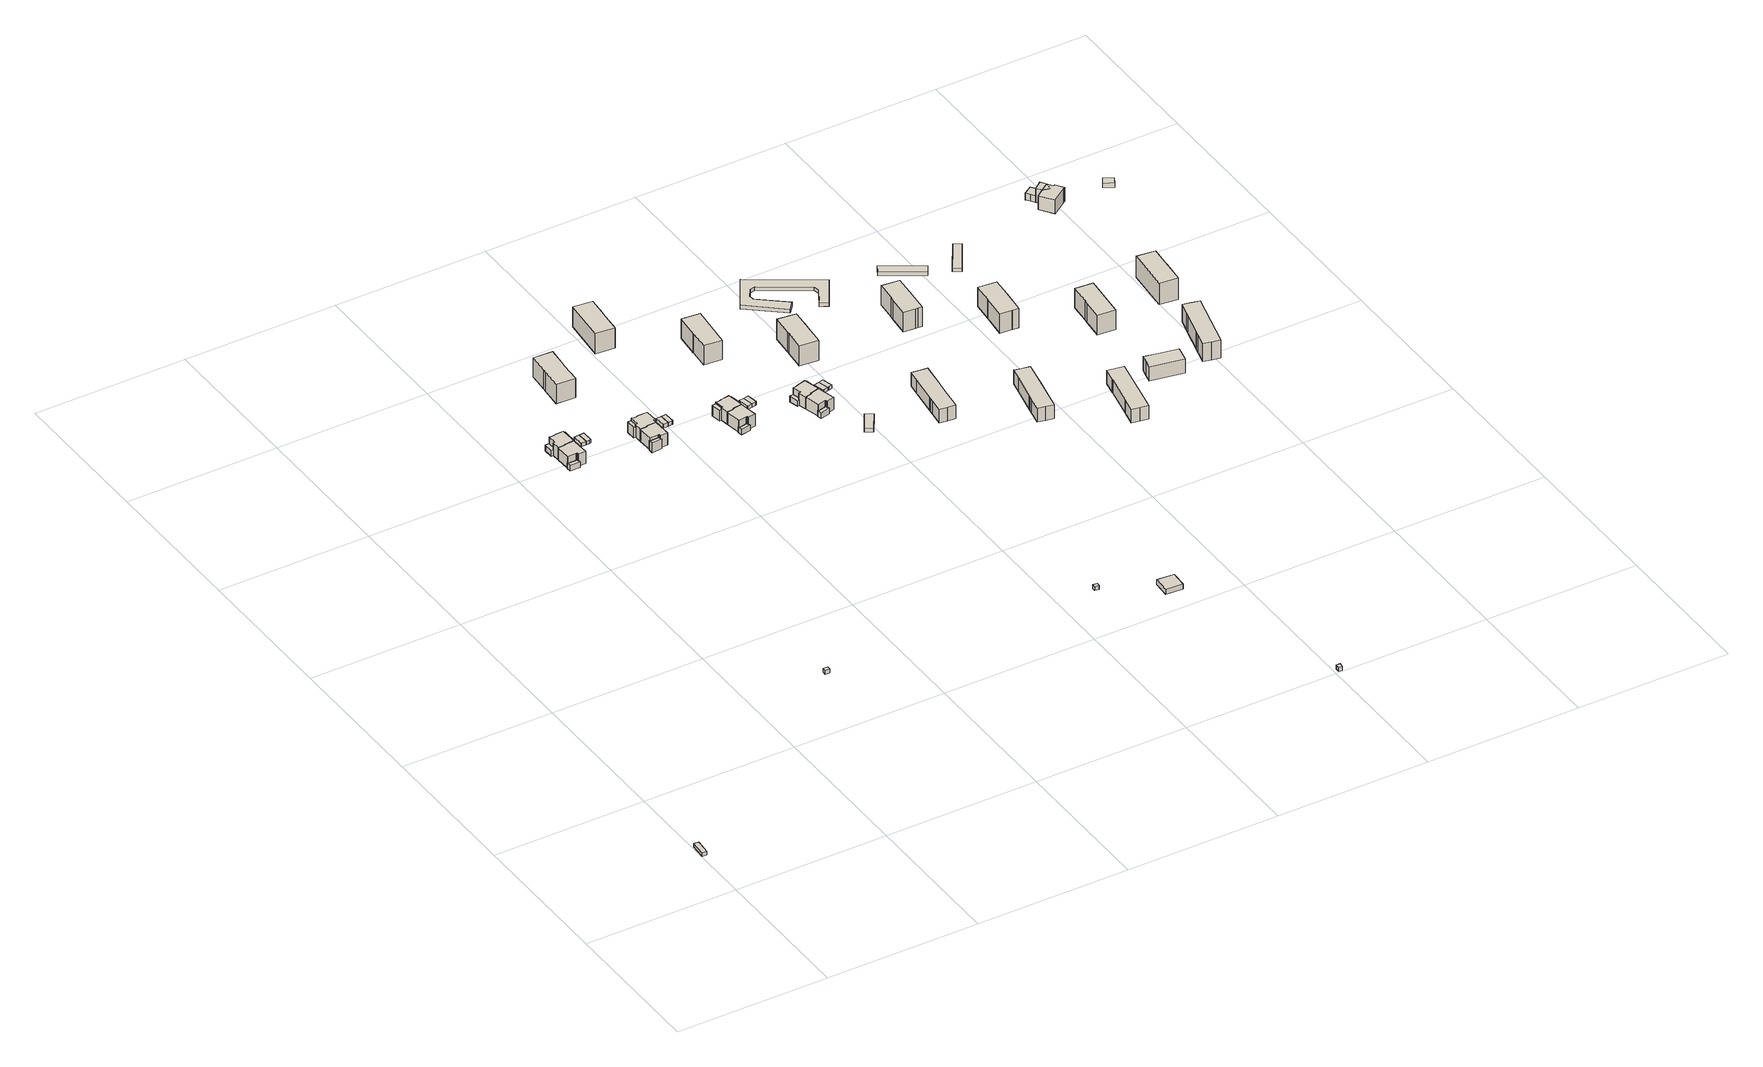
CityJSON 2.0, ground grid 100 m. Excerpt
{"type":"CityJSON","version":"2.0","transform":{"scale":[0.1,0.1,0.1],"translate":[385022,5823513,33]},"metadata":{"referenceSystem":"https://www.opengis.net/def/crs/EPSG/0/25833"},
"CityObjects":{
"building1":{"type":"Building","attributes":{"Gemeindeschluessel":"11000001","BezugspunktDach":"2200","function":"31001_2523","measuredHeight":2.64,"storeysAboveGround":1},"address":[{"country":"Germany","locality":"Berlin","thoroughfareNumber":"207 (11)","thoroughfareName":"Kurt-Schumacher-Damm"}],"geometry":[{"type":"Solid","lod":"1","boundaries":[[[[0,1,2,3]],[[4,5,6,7]],[[4,7,3,2]],[[5,4,2,1]],[[6,5,1,0]],[[7,6,0,3]]]]}]},
"building2":{"type":"Building","attributes":{"Gemeindeschluessel":"11000001","BezugspunktDach":"2200","function":"31001_2523","measuredHeight":2.71,"storeysAboveGround":1},"address":[{"country":"Germany","locality":"Berlin","thoroughfareNumber":"207 (12)","thoroughfareName":"Kurt-Schumacher-Damm"}],"geometry":[{"type":"Solid","lod":"1","boundaries":[[[[8,9,10,11]],[[12,13,14,15]],[[12,15,11,10]],[[13,12,10,9]],[[14,13,9,8]],[[15,14,8,11]]]]}]},
"building3":{"type":"Building","attributes":{"Gemeindeschluessel":"11000001","function":"31001_1010"},"address":[{"country":"Germany","locality":"Berlin","thoroughfareNumber":"2A","thoroughfareName":"Gustave-Courbet-Straße"}],"children":["building3-1","building3-2"]},
"building3-1":{"type":"BuildingPart","attributes":{"BezugspunktDach":"2200","measuredHeight":10.16,"storeysAboveGround":2},"parents":["building3"],"geometry":[{"type":"MultiSurface","lod":"1","boundaries":[[[16,17,18,19,20,21,22,23,24,25,26,27,28,29]],[[30,31,32,33,34,35,36,37,38,39,40,41,42,43]],[[30,43,29,28]],[[31,30,28,27]],[[32,31,27,26]],[[33,32,26,25]],[[34,33,25,24]],[[35,34,24,23]],[[36,35,23,22]],[[37,36,22,21]],[[44,45,37,38,37,21,20]],[[39,38,39,46,44,20,19]],[[47,46,39,40,39,19,18]],[[48,47,40,41,40,18,17]],[[49,48,17,16]],[[41,48,41,42]],[[43,42,16,29]],[[38,37,45,44]],[[44,46,39,38]],[[40,39,46,47]],[[41,40,47,48]],[[42,41,48,49]]]}]},
"building3-2":{"type":"BuildingPart","attributes":{"BezugspunktDach":"2200","measuredHeight":3.82,"storeysAboveGround":2},"parents":["building3"],"geometry":[{"type":"MultiSurface","lod":"1","boundaries":[[[50,51,45,44,46,48,49,52]],[[42,41,39,38,37,53,54,55]],[[42,55,52,49]],[[53,37,45,51]],[[54,53,51,50]],[[55,54,50,52]],[[41,42,49,48]],[[39,40,47,46]],[[41,48,47,40]],[[38,39,46,44]],[[37,38,56,44,45]]]}]},
"building4":{"type":"Building","attributes":{"Gemeindeschluessel":"11000001","function":"31001_1010"},"address":[{"country":"Germany","locality":"Berlin","thoroughfareNumber":"2","thoroughfareName":"Gustave-Courbet-Straße"}],"children":["building4-1","building4-2","building4-3"]},
"building4-1":{"type":"BuildingPart","attributes":{"BezugspunktDach":"2200","measuredHeight":10.46,"storeysAboveGround":2},"parents":["building4"],"geometry":[{"type":"MultiSurface","lod":"1","boundaries":[[[57,58,59,60,61,62,63,64,65,66,67,68,69,70,71,72,73]],[[74,75,76,77,78,79,80,81,82,83,84,33,31,30,43,85,86]],[[87,88,73,72]],[[89,87,72,71]],[[74,90,74,75]],[[76,75,71,70]],[[77,76,70,69]],[[78,77,69,68]],[[79,78,68,67]],[[80,79,67,66]],[[81,80,66,65]],[[82,91,92,65,64]],[[83,82,64,63]],[[84,83,63,62]],[[33,84,62,61]],[[31,33,61,60]],[[30,31,60,59]],[[43,30,59,58]],[[85,43,58,57]],[[86,88,93,85,86,85,57,73]],[[74,86,88,87]],[[75,74,90,87,89]],[[81,92,91,82]],[[85,93,88,86]]]}]},
"building4-2":{"type":"BuildingPart","attributes":{"BezugspunktDach":"2200","measuredHeight":7.67,"storeysAboveGround":2},"parents":["building4"],"geometry":[{"type":"Solid","lod":"1","boundaries":[[[[91,94,95,96,97,92]],[[98,99,100,101,82,81]],[[98,81,92,97]],[[99,98,97,96]],[[100,99,96,95]],[[101,100,95,94]],[[82,101,94,91]],[[82,91,92,81]]]]}]},
"building4-3":{"type":"BuildingPart","attributes":{"BezugspunktDach":"2200","measuredHeight":4.12,"storeysAboveGround":2},"parents":["building4"],"geometry":[{"type":"MultiSurface","lod":"1","boundaries":[[[102,93,88,87,89,103]],[[75,74,86,85,104,105]],[[75,105,103,89]],[[104,85,93,102]],[[105,104,102,103]],[[74,75,89,87]],[[74,87,88,86]],[[85,86,106,88,93]]]}]},
"building5":{"type":"Building","attributes":{"Gemeindeschluessel":"11000001","BezugspunktDach":"2200","function":"31001_2463","measuredHeight":2.6,"storeysAboveGround":1},"address":[{"country":"Germany","locality":"Berlin","thoroughfareNumber":"2 (1)","thoroughfareName":"Gustave-Courbet-Straße"}],"geometry":[{"type":"Solid","lod":"1","boundaries":[[[[107,108,109,110,111]],[[112,113,114,115,116]],[[112,116,111,110]],[[113,112,110,109]],[[114,113,109,108]],[[115,114,108,107]],[[116,115,107,111]]]]}]},
"building6":{"type":"Building","attributes":{"Gemeindeschluessel":"11000001","BezugspunktDach":"2200","function":"31001_2463","measuredHeight":2.54,"storeysAboveGround":1},"address":[{"country":"Germany","locality":"Berlin","thoroughfareNumber":"2A (1)","thoroughfareName":"Gustave-Courbet-Straße"}],"geometry":[{"type":"Solid","lod":"1","boundaries":[[[[109,117,118,119,110]],[[120,121,122,123,124]],[[120,124,110,119]],[[121,120,119,118]],[[122,121,118,117]],[[123,122,117,109]],[[124,123,109,110]]]]}]},
"building7":{"type":"Building","attributes":{"Gemeindeschluessel":"11000001","function":"31001_1010"},"address":[{"country":"Germany","locality":"Berlin","thoroughfareNumber":"4A","thoroughfareName":"Gustave-Courbet-Straße"}],"children":["building7-1","building7-2"]},
"building7-1":{"type":"BuildingPart","attributes":{"BezugspunktDach":"2200","measuredHeight":10.07,"storeysAboveGround":2},"parents":["building7"],"geometry":[{"type":"MultiSurface","lod":"1","boundaries":[[[125,126,127,128,129,130,131,132,133,134,135,136,137,138]],[[139,140,141,142,143,144,145,146,147,148,149,150,151,152]],[[139,152,138,137]],[[140,139,137,136]],[[141,140,136,135]],[[142,141,135,134]],[[143,142,134,133]],[[144,143,133,132]],[[145,144,132,131]],[[146,145,131,130]],[[153,154,130,129]],[[155,153,129,128]],[[156,155,148,149,148,128,127]],[[157,156,149,150,149,127,126]],[[151,150,151,158,157,159,126,125]],[[152,151,125,138]],[[147,146,154,153]],[[148,147,153,155]],[[149,148,155,156]],[[150,149,156,157]],[[159,157,158,151,150]]]}]},
"building7-2":{"type":"BuildingPart","attributes":{"BezugspunktDach":"2200","measuredHeight":6.65,"storeysAboveGround":2},"parents":["building7"],"geometry":[{"type":"MultiSurface","lod":"1","boundaries":[[[160,161,154,153,155,157,158,162]],[[151,150,148,147,146,163,164,165]],[[151,165,162,158]],[[163,146,154,161]],[[164,163,161,160]],[[165,164,160,162]],[[150,151,158,157]],[[148,149,156,155]],[[150,157,156,149]],[[166,147,148,155,153]],[[146,147,153,154]]]}]},
"building8":{"type":"Building","attributes":{"Gemeindeschluessel":"11000001","BezugspunktDach":"2200","function":"31001_1010","measuredHeight":16.62,"storeysAboveGround":3},"address":[{"country":"Germany","locality":"Berlin","thoroughfareNumber":"1","thoroughfareName":"Gustave-Courbet-Straße"}],"geometry":[{"type":"Solid","lod":"1","boundaries":[[[[167,168,169,170,171,172,173,174]],[[175,176,177,178,179,180,181,182]],[[175,182,174,173]],[[176,175,173,172]],[[177,176,172,171]],[[178,177,171,170]],[[179,178,170,169]],[[180,179,169,168]],[[181,180,168,167]],[[182,181,167,174]]]]}]},
"building9":{"type":"Building","attributes":{"Gemeindeschluessel":"11000001","function":"31001_1010"},"address":[{"country":"Germany","locality":"Berlin","thoroughfareNumber":"4","thoroughfareName":"Gustave-Courbet-Straße"}],"children":["building9-1","building9-2"]},
"building9-1":{"type":"BuildingPart","attributes":{"BezugspunktDach":"2200","measuredHeight":10.41,"storeysAboveGround":2},"parents":["building9"],"geometry":[{"type":"MultiSurface","lod":"1","boundaries":[[[183,184,185,186,187,188,189,190,191,192,193,194,195,196,197,198,199,200,201,202]],[[203,204,205,206,207,208,209,210,211,212,213,214,215,216,217,218,219,220,221,222]],[[223,224,202,201]],[[222,224,222,203]],[[225,223,203,204,203,201,200]],[[205,204,200,199]],[[206,205,199,198]],[[207,206,198,197]],[[208,207,197,196]],[[209,208,196,195]],[[210,209,195,194]],[[211,210,194,193]],[[212,211,193,192]],[[213,212,192,191]],[[214,213,191,190]],[[215,214,190,189]],[[216,215,189,188]],[[217,216,188,187]],[[218,217,187,186]],[[219,218,186,185]],[[220,219,185,184]],[[221,220,184,183]],[[222,221,222,224,226,183,202]],[[203,222,224,223]],[[204,203,223,225]],[[226,224,222,221]]]}]},
"building9-2":{"type":"BuildingPart","attributes":{"BezugspunktDach":"2200","measuredHeight":7.11,"storeysAboveGround":2},"parents":["building9"],"geometry":[{"type":"MultiSurface","lod":"1","boundaries":[[[227,226,224,223,225,228]],[[204,203,222,221,229,230]],[[204,230,228,225]],[[229,221,226,227]],[[230,229,227,228]],[[203,204,225,223]],[[231,222,203,232,223,224]],[[222,224,226,221]]]}]},
"building10":{"type":"Building","attributes":{"Gemeindeschluessel":"11000001","BezugspunktDach":"2200","function":"31001_2463","measuredHeight":2.6,"storeysAboveGround":1},"address":[{"country":"Germany","locality":"Berlin","thoroughfareNumber":"4 (1)","thoroughfareName":"Gustave-Courbet-Straße"}],"geometry":[{"type":"Solid","lod":"1","boundaries":[[[[233,234,235,236,237]],[[238,239,240,241,242]],[[238,242,237,236]],[[239,238,236,235]],[[240,239,235,234]],[[241,240,234,233]],[[242,241,233,237]]]]}]},
"building11":{"type":"Building","attributes":{"Gemeindeschluessel":"11000001","BezugspunktDach":"2200","function":"31001_2463","measuredHeight":2.61,"storeysAboveGround":1},"address":[{"country":"Germany","locality":"Berlin","thoroughfareNumber":"4A (1)","thoroughfareName":"Gustave-Courbet-Straße"}],"geometry":[{"type":"Solid","lod":"1","boundaries":[[[[235,243,244,245,236]],[[246,247,248,239,238]],[[246,238,236,245]],[[247,246,245,244]],[[248,247,244,243]],[[239,248,243,235]],[[238,239,235,236]]]]}]},
"building12":{"type":"Building","attributes":{"Gemeindeschluessel":"11000001","function":"31001_1010"},"address":[{"country":"Germany","locality":"Berlin","thoroughfareNumber":"6A","thoroughfareName":"Gustave-Courbet-Straße"}],"children":["building12-1","building12-2"]},
"building12-1":{"type":"BuildingPart","attributes":{"BezugspunktDach":"2200","measuredHeight":10.15,"storeysAboveGround":2},"parents":["building12"],"geometry":[{"type":"MultiSurface","lod":"1","boundaries":[[[249,250,251,252,253,254,255,256,257,258,259,260,261,262]],[[263,264,265,266,267,268,269,270,271,272,273,274,275,276]],[[263,276,262,261]],[[264,263,261,260]],[[265,264,260,259]],[[266,265,259,258]],[[267,266,258,257]],[[268,267,257,256]],[[269,268,256,255]],[[270,269,255,254]],[[271,270,271,277,278,254,253]],[[272,271,253,252]],[[279,280,252,251]],[[281,279,273,274,282,274,273,251,250]],[[283,281,250,249]],[[276,275,249,262]],[[278,277,271,270]],[[273,272,280,279]],[[282,274,273,279,281]],[[275,274,281,283]]]}]},
"building12-2":{"type":"BuildingPart","attributes":{"BezugspunktDach":"2200","measuredHeight":3.61,"storeysAboveGround":2},"parents":["building12"],"geometry":[{"type":"MultiSurface","lod":"1","boundaries":[[[284,285,278,277,280,281,283,286]],[[275,274,272,271,270,287,288,289]],[[275,289,286,283]],[[287,270,278,285]],[[288,287,285,284]],[[289,288,284,286]],[[274,275,290,283,281]],[[272,273,279,280]],[[274,281,279,273]],[[271,272,291,280,277]],[[270,271,292,277,278,293]]]}]},
"building13":{"type":"Building","attributes":{"Gemeindeschluessel":"11000001","function":"31001_1010"},"address":[{"country":"Germany","locality":"Berlin","thoroughfareNumber":"6","thoroughfareName":"Gustave-Courbet-Straße"}],"children":["building13-1","building13-2","building13-3"]},
"building13-1":{"type":"BuildingPart","attributes":{"BezugspunktDach":"2200","measuredHeight":10.34,"storeysAboveGround":2},"parents":["building13"],"geometry":[{"type":"MultiSurface","lod":"1","boundaries":[[[294,295,296,297,298,299,300,301,302,303,304,305,306,307,308,309,310]],[[311,312,313,314,315,316,317,318,319,320,321,322,323,324,325,326,327]],[[311,327,311,328,329,310,309]],[[312,311,309,308],[311,312,330,328]],[[313,312,308,307]],[[314,313,307,306]],[[315,314,306,305]],[[316,315,305,304]],[[317,316,304,303]],[[318,317,303,302]],[[319,331,332,318,302,301]],[[320,319,301,300]],[[321,320,300,299]],[[322,321,299,298]],[[323,322,298,297]],[[324,323,297,296]],[[325,324,296,295]],[[326,325,295,294]],[[327,326,333,326,327,329,334,294,310]],[[329,328,311,327]],[[330,312,311,328]],[[318,332,331,319]],[[334,329,327,326,333]]]}]},
"building13-2":{"type":"BuildingPart","attributes":{"BezugspunktDach":"2200","measuredHeight":7.58,"storeysAboveGround":2},"parents":["building13"],"geometry":[{"type":"Solid","lod":"1","boundaries":[[[[331,335,336,337,338,332]],[[339,340,341,342,319,318]],[[339,318,332,338]],[[340,339,338,337]],[[341,340,337,336]],[[342,341,336,335]],[[319,342,335,331]],[[318,319,331,332]]]]}]},
"building13-3":{"type":"BuildingPart","attributes":{"BezugspunktDach":"2200","measuredHeight":7.45,"storeysAboveGround":2},"parents":["building13"],"geometry":[{"type":"MultiSurface","lod":"1","boundaries":[[[343,334,329,328,330,344]],[[312,311,327,326,345,346]],[[312,346,344,330]],[[345,326,334,343]],[[346,345,343,344]],[[312,330,328,311]],[[311,347,328,329,327]],[[326,327,329,334]]]}]},
"building14":{"type":"Building","attributes":{"Gemeindeschluessel":"11000001","BezugspunktDach":"2200","function":"31001_1010","measuredHeight":17.18,"storeysAboveGround":3},"address":[{"country":"Germany","locality":"Berlin","thoroughfareNumber":"3","thoroughfareName":"Gustave-Courbet-Straße"}],"geometry":[{"type":"Solid","lod":"1","boundaries":[[[[348,349,350,351,352,353]],[[354,355,356,357,358,359]],[[354,359,353,352]],[[355,354,352,351]],[[356,355,351,350]],[[357,356,350,349]],[[358,357,349,348]],[[359,358,348,353]]]]}]},
"building15":{"type":"Building","attributes":{"Gemeindeschluessel":"11000001","BezugspunktDach":"2200","function":"31001_2463","measuredHeight":2.67,"storeysAboveGround":1},"address":[{"country":"Germany","locality":"Berlin","thoroughfareNumber":"6 (1)","thoroughfareName":"Gustave-Courbet-Straße"}],"geometry":[{"type":"Solid","lod":"1","boundaries":[[[[360,361,362,363,364]],[[365,366,367,368,369]],[[365,369,364,363]],[[366,365,363,362]],[[367,366,362,361]],[[368,367,361,360]],[[369,368,360,364]]]]}]},
"building16":{"type":"Building","attributes":{"Gemeindeschluessel":"11000001","BezugspunktDach":"2200","function":"31001_2523","measuredHeight":2.72,"storeysAboveGround":1},"address":[{"country":"Germany","locality":"Berlin","thoroughfareNumber":"207 (7)","thoroughfareName":"Kurt-Schumacher-Damm"}],"geometry":[{"type":"Solid","lod":"1","boundaries":[[[[370,371,372,373]],[[374,375,376,377]],[[374,377,373,372]],[[375,374,372,371]],[[376,375,371,370]],[[377,376,370,373]]]]}]},
"building17":{"type":"Building","attributes":{"Gemeindeschluessel":"11000001","BezugspunktDach":"2200","function":"31001_2463","measuredHeight":2.57,"storeysAboveGround":1},"address":[{"country":"Germany","locality":"Berlin","thoroughfareNumber":"6A (1)","thoroughfareName":"Gustave-Courbet-Straße"}],"geometry":[{"type":"Solid","lod":"1","boundaries":[[[[362,378,379,380,363]],[[381,382,383,384,385]],[[381,385,363,380]],[[382,381,380,379]],[[383,382,379,378]],[[384,383,378,362]],[[385,384,362,363]]]]}]},
"building18":{"type":"Building","attributes":{"Gemeindeschluessel":"11000001","BezugspunktDach":"2200","function":"31001_1010","measuredHeight":16.44,"storeysAboveGround":3},"address":[{"country":"Germany","locality":"Berlin","thoroughfareNumber":"5","thoroughfareName":"Gustave-Courbet-Straße"}],"geometry":[{"type":"Solid","lod":"1","boundaries":[[[[386,387,388,389,390,391]],[[392,393,394,395,396,397]],[[392,397,391,390]],[[393,392,390,389]],[[394,393,389,388]],[[395,394,388,387]],[[396,395,387,386]],[[397,396,386,391]]]]}]},
"building19":{"type":"Building","attributes":{"Gemeindeschluessel":"11000001","function":"31001_1010"},"address":[{"country":"Germany","locality":"Berlin","thoroughfareNumber":"8A","thoroughfareName":"Gustave-Courbet-Straße"}],"children":["building19-1","building19-2"]},
"building19-1":{"type":"BuildingPart","attributes":{"BezugspunktDach":"2200","measuredHeight":10.05,"storeysAboveGround":2},"parents":["building19"],"geometry":[{"type":"MultiSurface","lod":"1","boundaries":[[[398,399,400,401,402,403,404,405,406,407,408,409,410,411]],[[412,413,414,415,416,417,418,419,420,421,422,423,424,425]],[[412,425,411,410]],[[413,412,410,409]],[[414,413,409,408]],[[415,414,408,407]],[[416,415,407,406]],[[417,416,406,405]],[[418,417,405,404]],[[419,418,404,403]],[[426,427,403,402]],[[419,428,419,420]],[[429,426,420,421,420,402,401]],[[430,429,421,422,421,401,400]],[[431,432,430,422,423,422,400,399]],[[424,433,432,399,398]],[[425,424,398,411]],[[420,419,428,427,426]],[[421,420,426,429]],[[422,421,429,430]],[[423,422,430,432,431]],[[432,433,424,423]]]}]},
"building19-2":{"type":"BuildingPart","attributes":{"BezugspunktDach":"2200","measuredHeight":4.14,"storeysAboveGround":2},"parents":["building19"],"geometry":[{"type":"MultiSurface","lod":"1","boundaries":[[[434,435,427,426,429,432,433,436]],[[424,423,421,420,419,437,438,439]],[[424,439,436,433]],[[437,419,427,435]],[[438,437,435,434]],[[439,438,434,436]],[[423,424,433,432]],[[421,422,430,429]],[[423,432,430,422]],[[420,421,429,426]],[[420,426,427,419]]]}]},
"building20":{"type":"Building","attributes":{"Gemeindeschluessel":"11000001","function":"31001_1010"},"address":[{"country":"Germany","locality":"Berlin","thoroughfareNumber":"8","thoroughfareName":"Gustave-Courbet-Straße"}],"children":["building20-1","building20-2","building20-3"]},
"building20-1":{"type":"BuildingPart","attributes":{"BezugspunktDach":"2200","measuredHeight":10.39,"storeysAboveGround":2},"parents":["building20"],"geometry":[{"type":"MultiSurface","lod":"1","boundaries":[[[440,441,442,443,444,445,446,447,448,449,450,451,452,453,454,455,456]],[[457,458,459,460,461,462,463,464,415,465,413,412,425,466,467,468,469]],[[457,469,456,455]],[[458,457,455,454]],[[459,458,454,453]],[[460,459,453,452]],[[461,460,452,451]],[[462,461,451,450]],[[470,471,450,449]],[[464,463,449,448]],[[415,464,448,447]],[[465,415,447,446]],[[413,465,446,445]],[[412,413,445,444]],[[425,412,444,443]],[[466,425,443,442]],[[472,473,466,467,474,467,466,442,441]],[[468,467,441,440],[467,468,475,472]],[[476,475,477,440,456]],[[463,462,471,470]],[[474,467,466,473,472]],[[475,468,467,472]],[[469,468,477,475,476]]]}]},
"building20-2":{"type":"BuildingPart","attributes":{"BezugspunktDach":"2200","measuredHeight":7.51,"storeysAboveGround":2},"parents":["building20"],"geometry":[{"type":"Solid","lod":"1","boundaries":[[[[470,478,479,480,481,471]],[[482,483,484,485,463,462]],[[482,462,471,481]],[[483,482,481,480]],[[484,483,480,479]],[[485,484,479,478]],[[463,485,478,470]],[[462,463,470,471]]]]}]},
"building20-3":{"type":"BuildingPart","attributes":{"BezugspunktDach":"2200","measuredHeight":3.86,"storeysAboveGround":2},"parents":["building20"],"geometry":[{"type":"MultiSurface","lod":"1","boundaries":[[[486,473,472,475,476,487]],[[469,468,467,466,488,489]],[[469,489,487,476]],[[488,466,473,486]],[[489,488,486,487]],[[469,490,476,475,468]],[[467,468,475,472]],[[466,467,472,473]]]}]},
"building21":{"type":"Building","attributes":{"Gemeindeschluessel":"11000001","BezugspunktDach":"2200","function":"31001_2000","measuredHeight":3.38,"storeysAboveGround":1},"address":[{"country":"Germany","locality":"Berlin","thoroughfareNumber":"207 (6)","thoroughfareName":"Kurt-Schumacher-Damm"}],"geometry":[{"type":"Solid","lod":"1","boundaries":[[[[491,492,493,494]],[[495,496,497,498]],[[495,498,494,493]],[[496,495,493,492]],[[497,496,492,491]],[[498,497,491,494]]]]}]},
"building22":{"type":"Building","attributes":{"Gemeindeschluessel":"11000001","BezugspunktDach":"2200","function":"31001_2463","measuredHeight":2.36,"storeysAboveGround":1},"address":[{"country":"Germany","locality":"Berlin","thoroughfareNumber":"10 (1)","thoroughfareName":"Gustave-Courbet-Straße"}],"geometry":[{"type":"Solid","lod":"1","boundaries":[[[[499,500,501,502]],[[503,504,505,506]],[[503,506,502,501]],[[504,503,501,500]],[[505,504,500,499]],[[506,505,499,502]]]]}]},
"building23":{"type":"Building","attributes":{"Gemeindeschluessel":"11000001","BezugspunktDach":"2200","function":"31001_2523","measuredHeight":2.75,"storeysAboveGround":1},"address":[{"country":"Germany","locality":"Berlin","thoroughfareNumber":"207 (8)","thoroughfareName":"Kurt-Schumacher-Damm"}],"geometry":[{"type":"Solid","lod":"1","boundaries":[[[[507,508,509,510]],[[511,512,513,514]],[[511,514,510,509]],[[512,511,509,508]],[[513,512,508,507]],[[514,513,507,510]]]]}]},
"building24":{"type":"Building","attributes":{"Gemeindeschluessel":"11000001","BezugspunktDach":"2200","function":"31001_2463","measuredHeight":2.53,"storeysAboveGround":1},"address":[{"country":"Germany","locality":"Berlin","thoroughfareNumber":"8 (1)","thoroughfareName":"Gustave-Courbet-Straße"}],"geometry":[{"type":"Solid","lod":"1","boundaries":[[[[515,516,517,518,519]],[[520,521,522,523,524]],[[520,524,519,518]],[[521,520,518,517]],[[522,521,517,516]],[[523,522,516,515]],[[524,523,515,519]]]]}]},
"building25":{"type":"Building","attributes":{"Gemeindeschluessel":"11000001","BezugspunktDach":"2200","function":"31001_2463","measuredHeight":2.52,"storeysAboveGround":1},"address":[{"country":"Germany","locality":"Berlin","thoroughfareNumber":"8A (1)","thoroughfareName":"Gustave-Courbet-Straße"}],"geometry":[{"type":"Solid","lod":"1","boundaries":[[[[517,525,526,527,518]],[[528,529,530,521,520]],[[528,520,518,527]],[[529,528,527,526]],[[530,529,526,525]],[[521,530,525,517]],[[520,521,517,518]]]]}]},
"building26":{"type":"Building","attributes":{"Gemeindeschluessel":"11000001","BezugspunktDach":"2200","function":"31001_1010","measuredHeight":17.23,"storeysAboveGround":3},"address":[{"country":"Germany","locality":"Berlin","thoroughfareNumber":"7","thoroughfareName":"Gustave-Courbet-Straße"}],"geometry":[{"type":"Solid","lod":"1","boundaries":[[[[531,532,533,534,535,536,537,538]],[[539,540,541,542,543,544,545,546]],[[539,546,538,537]],[[540,539,537,536]],[[541,540,536,535]],[[542,541,535,534]],[[543,542,534,533]],[[544,543,533,532]],[[545,544,532,531]],[[546,545,531,538]]]]}]},
"building27":{"type":"Building","attributes":{"Gemeindeschluessel":"11000001","BezugspunktDach":"2200","function":"31001_1010","measuredHeight":11.78,"storeysAboveGround":2},"address":[{"country":"Germany","locality":"Berlin","thoroughfareNumber":"10, 10A","thoroughfareName":"Gustave-Courbet-Straße"}],"geometry":[{"type":"Solid","lod":"1","boundaries":[[[[547,548,549,550,551,552,553,554,555,556,557,558]],[[559,560,561,562,563,564,565,566,567,568,569,570]],[[559,570,558,557]],[[560,559,557,556]],[[561,560,556,555]],[[562,561,555,554]],[[563,562,554,553]],[[564,563,553,552]],[[565,564,552,551]],[[566,565,551,550]],[[567,566,550,549]],[[568,567,549,548]],[[569,568,548,547]],[[570,569,547,558]]]]}]},
"building28":{"type":"Building","attributes":{"Gemeindeschluessel":"11000001","BezugspunktDach":"2200","function":"31001_2463","measuredHeight":2.61,"storeysAboveGround":1},"address":[{"country":"Germany","locality":"Berlin","thoroughfareNumber":"3","thoroughfareName":"Tourcoing Straße"}],"geometry":[{"type":"Solid","lod":"1","boundaries":[[[[571,572,573,574,575,576,577,578,579,580,581,582,583]],[[584,585,586,587,588,589,590,591,592,593,594,595,596]],[[584,596,583,582]],[[585,584,582,581]],[[586,585,581,580]],[[587,586,580,579]],[[588,587,579,578]],[[589,588,578,577]],[[590,589,577,576]],[[591,590,576,575]],[[592,591,575,574]],[[593,592,574,573]],[[594,593,573,572]],[[595,594,572,571]],[[596,595,571,583]]]]}]},
"building29":{"type":"Building","attributes":{"Gemeindeschluessel":"11000001","BezugspunktDach":"2200","function":"31001_1010","measuredHeight":11.57,"storeysAboveGround":2},"address":[{"country":"Germany","locality":"Berlin","thoroughfareNumber":"12, 12A","thoroughfareName":"Gustave-Courbet-Straße"}],"geometry":[{"type":"Solid","lod":"1","boundaries":[[[[597,598,599,600,601,602,603,604,605,606,607,608]],[[609,610,611,612,613,614,615,616,617,618,619,620]],[[609,620,608,607]],[[610,609,607,606]],[[611,610,606,605]],[[612,611,605,604]],[[613,612,604,603]],[[614,613,603,602]],[[615,614,602,601]],[[616,615,601,600]],[[617,616,600,599]],[[618,617,599,598]],[[619,618,598,597]],[[620,619,597,608]]]]}]},
"building30":{"type":"Building","attributes":{"Gemeindeschluessel":"11000001","BezugspunktDach":"2200","function":"31001_1010","measuredHeight":16.54,"storeysAboveGround":3},"address":[{"country":"Germany","locality":"Berlin","thoroughfareNumber":"9","thoroughfareName":"Gustave-Courbet-Straße"}],"geometry":[{"type":"Solid","lod":"1","boundaries":[[[[621,622,623,624,625,626,627,628,629,630]],[[631,632,633,634,635,636,637,638,639,640]],[[631,640,630,629]],[[632,631,629,628]],[[633,632,628,627]],[[634,633,627,626]],[[635,634,626,625]],[[636,635,625,624]],[[637,636,624,623]],[[638,637,623,622]],[[639,638,622,621]],[[640,639,621,630]]]]}]},
"building31":{"type":"Building","attributes":{"Gemeindeschluessel":"11000001","BezugspunktDach":"2200","function":"31001_1010","measuredHeight":11.9,"storeysAboveGround":2},"address":[{"country":"Germany","locality":"Berlin","thoroughfareNumber":"14, 14A","thoroughfareName":"Gustave-Courbet-Straße"}],"geometry":[{"type":"Solid","lod":"1","boundaries":[[[[641,642,643,644,645,646,647,648,649,650]],[[651,652,653,654,655,656,657,658,659,660]],[[651,660,650,649]],[[652,651,649,648]],[[653,652,648,647]],[[654,653,647,646]],[[655,654,646,645]],[[656,655,645,644]],[[657,656,644,643]],[[658,657,643,642]],[[659,658,642,641]],[[660,659,641,650]]]]}]},
"building32":{"type":"Building","attributes":{"Gemeindeschluessel":"11000001","BezugspunktDach":"2200","function":"31001_2463","measuredHeight":2.37,"storeysAboveGround":1},"address":[{"country":"Germany","locality":"Berlin","thoroughfareNumber":"9 (1)","thoroughfareName":"Gustave-Courbet-Straße"}],"geometry":[{"type":"Solid","lod":"1","boundaries":[[[[661,662,663,664]],[[665,666,667,668]],[[665,668,664,663]],[[666,665,663,662]],[[667,666,662,661]],[[668,667,661,664]]]]}]},
"building33":{"type":"Building","attributes":{"Gemeindeschluessel":"11000001","BezugspunktDach":"2200","function":"31001_1010","measuredHeight":16.4,"storeysAboveGround":3},"address":[{"country":"Germany","locality":"Berlin","thoroughfareNumber":"11","thoroughfareName":"Gustave-Courbet-Straße"}],"geometry":[{"type":"Solid","lod":"1","boundaries":[[[[669,670,671,672,673,674,675,676,677,678]],[[679,680,681,682,683,684,685,686,687,688]],[[679,688,678,677]],[[680,679,677,676]],[[681,680,676,675]],[[682,681,675,674]],[[683,682,674,673]],[[684,683,673,672]],[[685,684,672,671]],[[686,685,671,670]],[[687,686,670,669]],[[688,687,669,678]]]]}]},
"building34":{"type":"Building","attributes":{"Gemeindeschluessel":"11000001","BezugspunktDach":"2200","function":"31001_1010","measuredHeight":11.66,"storeysAboveGround":2},"address":[{"country":"Germany","locality":"Berlin","thoroughfareNumber":"16","thoroughfareName":"Gustave-Courbet-Straße"}],"geometry":[{"type":"Solid","lod":"1","boundaries":[[[[689,690,691,692,693,694,695,696]],[[697,698,699,700,701,702,703,704]],[[697,704,696,695]],[[698,697,695,694]],[[699,698,694,693]],[[700,699,693,692]],[[701,700,692,691]],[[702,701,691,690]],[[703,702,690,689]],[[704,703,689,696]]]]}]},
"building35":{"type":"Building","attributes":{"Gemeindeschluessel":"11000001","BezugspunktDach":"2200","function":"31001_2463","measuredHeight":2.57,"storeysAboveGround":1},"address":[{"country":"Germany","locality":"Berlin","thoroughfareNumber":"9 (2)","thoroughfareName":"Gustave-Courbet-Straße"}],"geometry":[{"type":"Solid","lod":"1","boundaries":[[[[705,706,707,708]],[[709,710,711,712]],[[709,712,708,707]],[[710,709,707,706]],[[711,710,706,705]],[[712,711,705,708]]]]}]},
"building36":{"type":"Building","attributes":{"Gemeindeschluessel":"11000001","BezugspunktDach":"2200","function":"31001_1010","measuredHeight":16.37,"storeysAboveGround":3},"address":[{"country":"Germany","locality":"Berlin","thoroughfareNumber":"13","thoroughfareName":"Gustave-Courbet-Straße"}],"geometry":[{"type":"Solid","lod":"1","boundaries":[[[[713,714,715,716,717,718,719,720]],[[721,722,723,724,725,726,727,728]],[[721,728,720,719]],[[722,721,719,718]],[[723,722,718,717]],[[724,723,717,716]],[[725,724,716,715]],[[726,725,715,714]],[[727,726,714,713]],[[728,727,713,720]]]]}]},
"building37":{"type":"Building","attributes":{"Gemeindeschluessel":"11000001","BezugspunktDach":"2200","function":"31001_1010","measuredHeight":14.84,"storeysAboveGround":3},"address":[{"country":"Germany","locality":"Berlin","thoroughfareNumber":"15, 15A","thoroughfareName":"Gustave-Courbet-Straße"}],"geometry":[{"type":"Solid","lod":"1","boundaries":[[[[729,730,731,732,733,734,735,736,737,738,739]],[[740,741,742,743,744,745,746,747,748,749,750]],[[740,750,739,738]],[[741,740,738,737]],[[742,741,737,736]],[[743,742,736,735]],[[744,743,735,734]],[[745,744,734,733]],[[746,745,733,732]],[[747,746,732,731]],[[748,747,731,730]],[[749,748,730,729]],[[750,749,729,739]]]]}]},
"building38":{"type":"Building","attributes":{"Gemeindeschluessel":"11000001","BezugspunktDach":"2200","function":"31001_1010","measuredHeight":17.77,"storeysAboveGround":3},"address":[{"country":"Germany","locality":"Berlin","thoroughfareNumber":"10","thoroughfareName":"Charles-Corcelle-Ring"}],"geometry":[{"type":"Solid","lod":"1","boundaries":[[[[751,752,753,754,755,756]],[[757,758,759,760,761,762]],[[757,762,756,755]],[[758,757,755,754]],[[759,758,754,753]],[[760,759,753,752]],[[761,760,752,751]],[[762,761,751,756]]]]}]},
"building39":{"type":"Building","attributes":{"Gemeindeschluessel":"11000001","BezugspunktDach":"2200","function":"31001_2463","measuredHeight":4.57,"storeysAboveGround":1},"address":[{"country":"Germany","locality":"Berlin","thoroughfareNumber":"9 (1)","thoroughfareName":"Charles-Corcelle-Ring"}],"geometry":[{"type":"Solid","lod":"1","boundaries":[[[[763,764,765,766,767]],[[768,769,770,771,772]],[[768,772,767,766]],[[769,768,766,765]],[[770,769,765,764]],[[771,770,764,763]],[[772,771,763,767]]]]}]},
"building40":{"type":"Building","attributes":{"Gemeindeschluessel":"11000001","function":"31001_1010"},"address":[{"country":"Germany","locality":"Berlin","thoroughfareNumber":"9","thoroughfareName":"Charles-Corcelle-Ring"}],"children":["building40-1","building40-2"]},
"building40-1":{"type":"BuildingPart","attributes":{"BezugspunktDach":"2200","measuredHeight":13.63,"storeysAboveGround":2},"parents":["building40"],"geometry":[{"type":"Solid","lod":"1","boundaries":[[[[773,774,775,776,777,778,779,780]],[[781,782,783,784,785,786,787,788]],[[781,788,780,779]],[[782,781,779,778]],[[783,782,778,777]],[[784,783,777,776]],[[785,784,776,775]],[[786,785,775,774]],[[787,786,774,773]],[[788,787,773,780]]]]}]},
"building40-2":{"type":"BuildingPart","attributes":{"BezugspunktDach":"2200","measuredHeight":11.82,"storeysAboveGround":2},"parents":["building40"],"geometry":[{"type":"Solid","lod":"1","boundaries":[[[[789,790,791,792,793,794]],[[795,796,782,797,781,798]],[[795,798,794,793]],[[796,795,793,792]],[[782,796,792,791]],[[797,782,791,790]],[[781,797,790,789]],[[798,781,789,794]]]]}]},
"building41":{"type":"Building","attributes":{"Gemeindeschluessel":"11000001","BezugspunktDach":"2200","function":"51009_1610","measuredHeight":3.28,"storeysAboveGround":0},"address":[{"country":"Germany","locality":"Berlin"}],"geometry":[{"type":"Solid","lod":"1","boundaries":[[[[799,800,801,802]],[[803,804,805,806]],[[803,806,802,801]],[[804,803,801,800]],[[805,804,800,799]],[[806,805,799,802]]]]}]}
},
"vertices":[
[34,370,35],[41,471,35],[11,473,35],[4,372,35],[11,473,9],[41,471,9],[34,370,9],[4,372,9],
[1547,1506,36],[1549,1530,36],[1519,1532,36],[1518,1508,36],[1519,1532,9],[1549,1530,9],[1547,1506,9],[1518,1508,9],
[1303,3959,101],[1303,3955,101],[1358,3956,101],[1363,3957,101],[1363,3944,101],[1367,3944,101],[1414,3946,101],[1411,4002,101],[1409,4056,101],[1409,4067,101],[1354,4065,101],[1346,4064,101],[1346,4059,101],[1299,4057,101],[1346,4059,16],[1346,4064,16],[1354,4065,16],[1409,4067,16],[1409,4056,16],[1411,4002,16],[1414,3946,16],[1367,3944,16],[1363,3944,16],[1363,3957,16],[1358,3956,16],[1303,3955,16],[1303,3959,16],[1299,4057,16],[1363,3944,55],[1367,3944,55],[1363,3957,55],[1358,3956,55],[1303,3955,55],[1303,3959,55],
[1300,3929,55],[1368,3931,55],[1299,3959,55],[1368,3931,16],[1300,3929,16],[1299,3959,16],[1363,3944,36],
[1297,4107,103],[1299,4057,103],[1346,4059,103],[1346,4064,103],[1409,4067,103],[1408,4077,103],[1408,4087,103],[1408,4094,103],[1404,4176,103],[1356,4173,103],[1346,4173,103],[1346,4170,103],[1312,4168,103],[1312,4171,103],[1308,4171,103],[1310,4112,103],[1297,4111,103],[1310,4112,16],[1308,4171,16],[1312,4171,16],[1312,4168,16],[1346,4170,16],[1346,4173,16],[1356,4173,16],[1404,4176,16],[1408,4094,16],[1408,4087,16],[1408,4077,16],[1297,4107,16],[1297,4111,16],[1310,4112,57],[1297,4111,57],[1308,4171,57],[1310,4112,42],[1408,4094,93],[1404,4176,93],[1297,4107,57],
[1421,4094,93],[1420,4103,93],[1419,4133,93],[1417,4176,93],[1417,4176,16],[1419,4133,16],[1420,4103,16],[1421,4094,16],
[1284,4107,57],[1282,4169,57],[1284,4107,16],[1282,4169,16],[1297,4111,37],
[1477,4098,40],[1481,4099,40],[1510,4100,40],[1507,4171,40],[1473,4170,40],[1507,4171,14],[1510,4100,14],[1481,4099,14],[1477,4098,14],[1473,4170,14],
[1537,4101,40],[1543,4101,40],[1540,4173,40],[1540,4173,15],[1543,4101,15],[1537,4101,15],[1510,4100,15],[1507,4171,15],
[1792,3864,104],[1792,3860,104],[1847,3863,104],[1852,3863,104],[1852,3850,104],[1856,3850,104],[1902,3852,104],[1900,3908,104],[1898,3962,104],[1898,3973,104],[1843,3971,104],[1835,3971,104],[1835,3963,104],[1788,3962,104],[1835,3963,19],[1835,3971,19],[1843,3971,19],[1898,3973,19],[1898,3962,19],[1900,3908,19],[1902,3852,19],[1856,3850,19],[1852,3850,19],[1852,3863,19],[1847,3863,19],[1792,3860,19],[1792,3864,19],[1788,3962,19],[1852,3850,86],[1856,3850,86],[1852,3863,86],[1847,3863,86],[1792,3860,86],[1792,3864,86],[1792,3860,48],
[1788,3834,86],[1856,3838,86],[1787,3864,86],[1856,3838,19],[1788,3834,19],[1787,3864,19],[1852,3850,36],
[1692,4511,157],[1702,4643,157],[1704,4665,157],[1715,4800,157],[1590,4808,157],[1580,4677,157],[1577,4649,157],[1567,4519,157],[1577,4649,22],[1580,4677,22],[1590,4808,22],[1715,4800,22],[1704,4665,22],[1702,4643,22],[1692,4511,22],[1567,4519,22],
[1787,4012,105],[1788,3962,105],[1835,3963,105],[1835,3971,105],[1850,3971,105],[1898,3973,105],[1898,3983,105],[1897,4000,105],[1910,4001,105],[1909,4010,105],[1908,4039,105],[1906,4082,105],[1846,4080,105],[1836,4079,105],[1836,4076,105],[1802,4075,105],[1802,4078,105],[1798,4077,105],[1800,4017,105],[1787,4016,105],[1800,4017,18],[1798,4077,18],[1802,4078,18],[1802,4075,18],[1836,4076,18],[1836,4079,18],[1846,4080,18],[1906,4082,18],[1908,4039,18],[1909,4010,18],[1910,4001,18],[1897,4000,18],[1898,3983,18],[1898,3973,18],[1850,3971,18],[1835,3971,18],[1835,3963,18],[1788,3962,18],[1787,4012,18],[1787,4016,18],[1800,4017,90],[1787,4016,90],[1798,4077,90],[1787,4012,90],
[1774,4012,90],[1772,4076,90],[1774,4012,18],[1772,4076,18],[1787,4016,61],[1800,4017,43],
[1965,4004,44],[1970,4005,44],[1999,4006,44],[1996,4077,44],[1962,4076,44],[1996,4077,18],[1999,4006,18],[1970,4005,18],[1965,4004,18],[1962,4076,18],
[2027,4007,44],[2032,4007,44],[2029,4079,44],[2029,4079,18],[2032,4007,18],[2027,4007,18],
[2309,3745,106],[2310,3740,106],[2364,3749,106],[2368,3749,106],[2370,3738,106],[2374,3738,106],[2420,3745,106],[2411,3801,106],[2403,3855,106],[2401,3865,106],[2347,3856,106],[2339,3855,106],[2340,3849,106],[2294,3841,106],[2340,3849,21],[2339,3855,21],[2347,3856,21],[2401,3865,21],[2403,3855,21],[2411,3801,21],[2420,3745,21],[2374,3738,21],[2370,3738,21],[2368,3749,21],[2364,3749,21],[2310,3740,21],[2309,3745,21],[2294,3841,21],[2370,3738,58],[2374,3738,58],[2364,3749,58],[2368,3749,58],[2310,3740,58],[2310,3740,51],[2309,3745,58],
[2310,3714,58],[2376,3726,58],[2306,3744,58],[2376,3726,21],[2310,3714,21],[2306,3744,21],[2309,3745,43],[2368,3749,27],[2370,3738,32],[2374,3738,47],
[2286,3892,108],[2294,3841,108],[2340,3849,108],[2339,3855,108],[2353,3857,108],[2401,3865,108],[2399,3875,108],[2397,3892,108],[2384,3972,108],[2337,3965,108],[2327,3963,108],[2328,3961,108],[2294,3955,108],[2294,3958,108],[2289,3958,108],[2298,3898,108],[2285,3896,108],[2298,3898,22],[2289,3958,22],[2294,3958,22],[2294,3955,22],[2328,3961,22],[2327,3963,22],[2337,3965,22],[2384,3972,22],[2397,3892,22],[2399,3875,22],[2401,3865,22],[2353,3857,22],[2339,3855,22],[2340,3849,22],[2294,3841,22],[2286,3892,22],[2285,3896,22],[2298,3898,97],[2285,3896,97],[2289,3958,97],[2397,3892,98],[2384,3972,98],[2286,3892,59],[2286,3892,97],
[2410,3894,98],[2408,3903,98],[2404,3932,98],[2397,3974,98],[2397,3974,22],[2404,3932,22],[2408,3903,22],[2410,3894,22],
[2273,3890,97],[2263,3954,97],[2273,3890,22],[2263,3954,22],[2298,3898,50],
[2134,4804,162],[2148,4961,162],[2149,4963,162],[2160,5091,162],[2037,5104,162],[2010,4816,162],[2037,5104,20],[2160,5091,20],[2149,4963,20],[2148,4961,20],[2134,4804,20],[2010,4816,20],
[2465,3904,46],[2470,3905,46],[2498,3909,46],[2486,3980,46],[2454,3975,46],[2486,3980,20],[2498,3909,20],[2470,3905,20],[2465,3904,20],[2454,3975,20],
[3275,1397,35],[3277,1421,35],[3247,1423,35],[3246,1399,35],[3247,1423,8],[3277,1421,8],[3275,1397,8],[3246,1399,8],
[2526,3914,46],[2531,3915,46],[2519,3985,46],[2519,3985,21],[2531,3915,21],[2526,3914,21],[2498,3909,21],[2486,3980,21],
[2596,4392,156],[2625,4678,156],[2505,4689,156],[2490,4533,156],[2490,4531,156],[2478,4403,156],[2490,4531,20],[2490,4533,20],[2505,4689,20],[2625,4678,20],[2596,4392,20],[2478,4403,20],
[2773,3637,108],[2774,3632,108],[2827,3646,108],[2830,3647,108],[2833,3634,108],[2837,3635,108],[2883,3646,108],[2869,3701,108],[2856,3754,108],[2853,3764,108],[2801,3751,108],[2793,3749,108],[2795,3743,108],[2749,3732,108],[2795,3743,24],[2793,3749,24],[2801,3751,24],[2853,3764,24],[2856,3754,24],[2869,3701,24],[2883,3646,24],[2837,3635,24],[2833,3634,24],[2830,3647,24],[2827,3646,24],[2774,3632,24],[2773,3637,24],[2749,3732,24],[2833,3634,66],[2837,3635,66],[2837,3635,46],[2830,3647,66],[2827,3646,66],[2774,3632,45],[2774,3632,66],[2773,3637,66],
[2776,3607,66],[2840,3623,66],[2769,3636,66],[2840,3623,24],[2776,3607,24],[2769,3636,24],
[2749,3788,109],[2736,3785,109],[2737,3781,109],[2749,3732,109],[2795,3743,109],[2793,3749,109],[2807,3752,109],[2853,3764,109],[2851,3774,109],[2847,3791,109],[2827,3869,109],[2781,3858,109],[2772,3856,109],[2773,3853,109],[2739,3844,109],[2738,3847,109],[2734,3846,109],[2738,3847,24],[2739,3844,24],[2773,3853,24],[2772,3856,24],[2781,3858,24],[2827,3869,24],[2847,3791,24],[2851,3774,24],[2807,3752,24],[2737,3781,24],[2736,3785,24],[2749,3788,24],[2734,3846,24],[2847,3791,99],[2827,3869,99],[2736,3785,63],[2737,3781,63],[2736,3785,50],[2749,3788,63],[2734,3846,63],[2749,3788,53],
[2859,3794,99],[2857,3802,99],[2850,3831,99],[2840,3873,99],[2840,3873,24],[2850,3831,24],[2857,3802,24],[2859,3794,24],
[2724,3778,63],[2709,3840,63],[2724,3778,24],[2709,3840,24],[2734,3846,58],
[3683,1149,43],[3689,1257,43],[3577,1265,43],[3571,1157,43],[3577,1265,9],[3689,1257,9],[3683,1149,9],[3571,1157,9],
[2967,3347,43],[3043,3468,43],[2995,3498,43],[2920,3377,43],[2995,3498,19],[3043,3468,19],[2967,3347,19],[2920,3377,19],
[4046,7,36],[4049,37,36],[4025,38,36],[4023,9,36],[4025,38,8],[4049,37,8],[4046,7,8],[4023,9,8],
[2914,3809,48],[2919,3810,48],[2947,3817,48],[2929,3887,48],[2896,3878,48],[2929,3887,23],[2947,3817,23],[2919,3810,23],[2914,3809,23],[2896,3878,23],
[2958,3820,48],[2979,3826,48],[2961,3895,48],[2961,3895,23],[2979,3826,23],[2958,3820,23],
[3061,4100,160],[3072,4233,160],[3073,4242,160],[3086,4385,160],[2965,4399,160],[2953,4264,160],[2951,4243,160],[2939,4112,160],[2951,4243,18],[2953,4264,18],[2965,4399,18],[3086,4385,18],[3073,4242,18],[3072,4233,18],[3061,4100,18],[2939,4112,18],
[3375,3210,123],[3426,3205,123],[3448,3375,123],[3457,3444,123],[3475,3592,123],[3424,3598,123],[3374,3605,123],[3363,3526,123],[3341,3350,123],[3339,3334,123],[3335,3306,123],[3324,3216,123],[3335,3306,27],[3339,3334,27],[3341,3350,27],[3363,3526,27],[3374,3605,27],[3424,3598,27],[3475,3592,27],[3457,3444,27],[3448,3375,27],[3426,3205,27],[3375,3210,27],[3324,3216,27],
[3157,4567,52],[3202,4620,52],[3029,4760,52],[3025,4792,52],[3063,4849,52],[3097,4857,52],[3385,4682,52],[3392,4642,52],[3329,4536,52],[3379,4507,52],[3495,4694,52],[3063,4962,52],[2934,4750,52],[3063,4962,26],[3495,4694,26],[3379,4507,26],[3329,4536,26],[3392,4642,26],[3385,4682,26],[3097,4857,26],[3063,4849,26],[3025,4792,26],[3029,4760,26],[3202,4620,26],[3157,4567,26],[2934,4750,26],
[3852,2923,125],[3903,2912,125],[3938,3086,125],[3948,3135,125],[3980,3298,125],[3931,3308,125],[3881,3318,125],[3864,3238,125],[3828,3062,125],[3825,3047,125],[3819,3019,125],[3801,2933,125],[3819,3019,29],[3825,3047,29],[3828,3062,29],[3864,3238,29],[3881,3318,29],[3931,3308,29],[3980,3298,29],[3948,3135,29],[3938,3086,29],[3903,2912,29],[3852,2923,29],[3801,2933,29],
[3691,4073,159],[3705,4072,159],[3733,4070,159],[3744,4198,159],[3744,4200,159],[3758,4356,159],[3639,4367,159],[3627,4239,159],[3624,4209,159],[3612,4080,159],[3624,4209,23],[3627,4239,23],[3639,4367,23],[3758,4356,23],[3744,4200,23],[3744,4198,23],[3733,4070,23],[3705,4072,23],[3691,4073,23],[3612,4080,23],
[4305,2635,127],[4356,2624,127],[4436,3019,127],[4384,3029,127],[4331,3039,127],[4314,2953,127],[4312,2941,127],[4273,2745,127],[4271,2733,127],[4253,2645,127],[4271,2733,31],[4273,2745,31],[4312,2941,31],[4314,2953,31],[4331,3039,31],[4384,3029,31],[4436,3019,31],[4356,2624,31],[4305,2635,31],[4253,2645,31],
[4014,4473,47],[4043,4521,47],[3800,4670,47],[3771,4622,47],[3800,4670,23],[4043,4521,23],[4014,4473,23],[3771,4622,23],
[4150,3772,161],[4153,3772,161],[4191,3768,161],[4204,3897,161],[4207,3924,161],[4219,4053,161],[4099,4065,161],[4087,3938,161],[4086,3931,161],[4071,3779,161],[4086,3931,26],[4087,3938,26],[4099,4065,26],[4219,4053,26],[4207,3924,26],[4204,3897,26],[4191,3768,26],[4153,3772,26],[4150,3772,26],[4071,3779,26],
[4765,2895,130],[4776,2947,130],[4787,2998,130],[4692,3017,130],[4665,3022,130],[4573,3040,130],[4562,2990,130],[4551,2939,130],[4562,2990,31],[4573,3040,31],[4665,3022,31],[4692,3017,31],[4787,2998,31],[4776,2947,31],[4765,2895,31],[4551,2939,31],
[4201,4400,51],[4320,4594,51],[4273,4623,51],[4153,4430,51],[4273,4623,25],[4320,4594,25],[4201,4400,25],[4153,4430,25],
[4651,3466,163],[4663,3595,163],[4663,3597,163],[4678,3755,163],[4562,3765,163],[4550,3635,163],[4547,3605,163],[4535,3476,163],[4547,3605,27],[4550,3635,27],[4562,3765,27],[4678,3755,27],[4663,3597,27],[4663,3595,27],[4651,3466,27],[4535,3476,27],
[4961,2926,157],[5014,2914,157],[5112,3298,157],[5060,3310,157],[5008,3323,157],[4986,3240,157],[4978,3210,157],[4940,3060,157],[4937,3049,157],[4930,3021,157],[4909,2939,157],[4930,3021,31],[4937,3049,31],[4940,3060,31],[4978,3210,31],[4986,3240,31],[5008,3323,31],[5060,3310,31],[5112,3298,31],[5014,2914,31],[4961,2926,31],[4909,2939,31],
[5114,3540,166],[5127,3684,166],[5129,3713,166],[5140,3832,166],[5019,3846,166],[4993,3553,166],[5019,3846,17],[5140,3832,17],[5129,3713,17],[5127,3684,17],[5114,3540,17],[4993,3553,17],
[4889,4782,67],[4907,4756,67],[4959,4795,67],[4924,4846,67],[4870,4809,67],[4924,4846,21],[4959,4795,21],[4907,4756,21],[4889,4782,21],[4870,4809,21],
[4944,4603,119],[5043,4673,119],[5052,4679,119],[5017,4730,119],[5008,4724,119],[4982,4761,119],[4930,4723,119],[4883,4689,119],[4930,4723,22],[4982,4761,22],[5008,4724,22],[5017,4730,22],[5052,4679,22],[5043,4673,22],[4944,4603,22],[4883,4689,22],
[4930,4723,120],[4977,4711,120],[4982,4761,120],[4959,4795,120],[4933,4775,120],[4907,4756,120],[4933,4775,22],[4959,4795,22],[4977,4711,22],[4907,4756,22],
[5367,4650,49],[5392,4692,49],[5336,4727,49],[5312,4686,49],[5336,4727,16],[5392,4692,16],[5367,4650,16],[5312,4686,16]
]}
